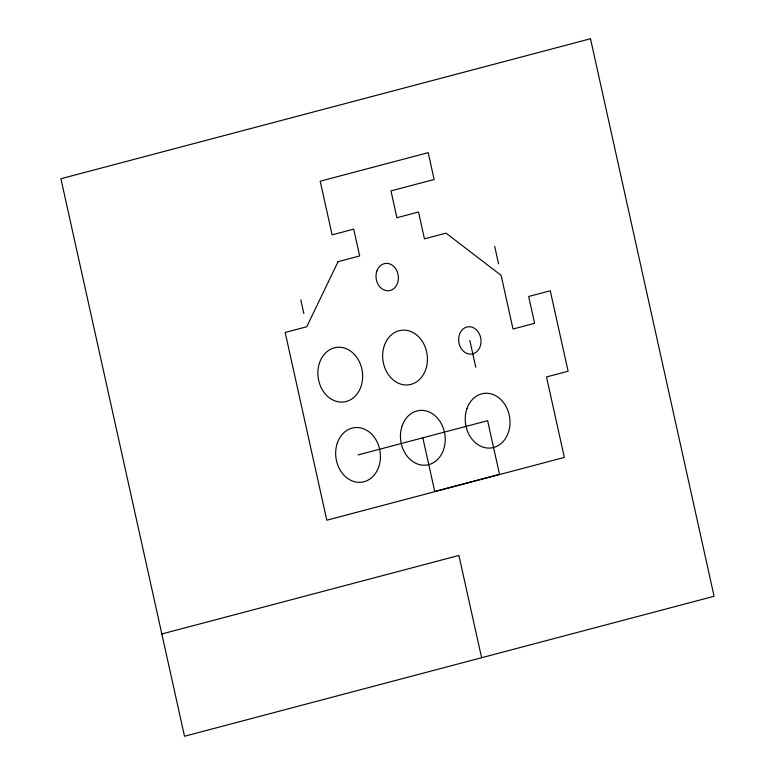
<?xml version="1.0" encoding="UTF-8"?>
<svg xmlns="http://www.w3.org/2000/svg" width="775" height="775" viewBox="0 0 775 775"><rect width="100%" height="100%" fill="white"/><g stroke="black" fill="none" stroke-linecap="round" stroke-linejoin="round"><path stroke-width="1.16" d="M358.05 454.935L487.62 420.68L499.517 474.329L434.727 491.457L422.83 437.807M161.839 633.969L458.916 555.452L481.595 657.723M494.692 246.363L498.567 263.849M469.824 340.428L475.772 367.253M300.807 299.838L303.829 313.468M338.065 261.679L306.764 326.74L285.171 332.446L326.798 520.209L564.345 457.424L546.511 376.95L568.104 371.244L550.26 290.77L528.666 296.486L534.614 323.311L513.021 329.017L501.125 275.367L446.042 233.139L424.448 238.845L418.5 212.021L396.907 217.727L390.958 190.902L434.145 179.49L428.197 152.665L320.22 181.205L332.117 234.854L353.71 229.138L359.658 255.963L338.065 261.679M590.492 38.75L60.905 178.725L184.508 736.25L714.095 596.275L590.492 38.75M376.873 271.037A13.756 11.141 81.9 0 0 388.604 290.761A13.756 11.141 81.9 0 0 396.122 269.448A13.756 11.141 81.9 0 0 376.873 271.037M319.6 362.584A27.522 22.281 81.9 0 0 343.073 402.041A27.522 22.281 81.9 0 0 358.098 359.406A27.522 22.281 81.9 0 0 319.6 362.584M384.39 345.456A27.522 22.281 81.9 0 0 407.853 384.913A27.522 22.281 81.9 0 0 422.879 342.288A27.522 22.281 81.9 0 0 384.39 345.456M337.396 442.835A27.522 22.281 81.9 0 0 360.859 482.292A27.522 22.281 81.9 0 0 375.885 439.667A27.522 22.281 81.9 0 0 337.396 442.835M402.186 425.717A27.522 22.281 81.9 0 0 425.649 465.174A27.522 22.281 81.9 0 0 440.675 422.54A27.522 22.281 81.9 0 0 402.186 425.717M466.967 408.59A27.522 22.281 81.9 0 0 490.43 448.047A27.522 22.281 81.9 0 0 505.455 405.412A27.522 22.281 81.9 0 0 466.967 408.59M459.498 334.383A13.756 11.141 81.9 0 0 471.239 354.107A13.756 11.141 81.9 0 0 478.747 332.795A13.756 11.141 81.9 0 0 459.498 334.383"/></g></svg>
